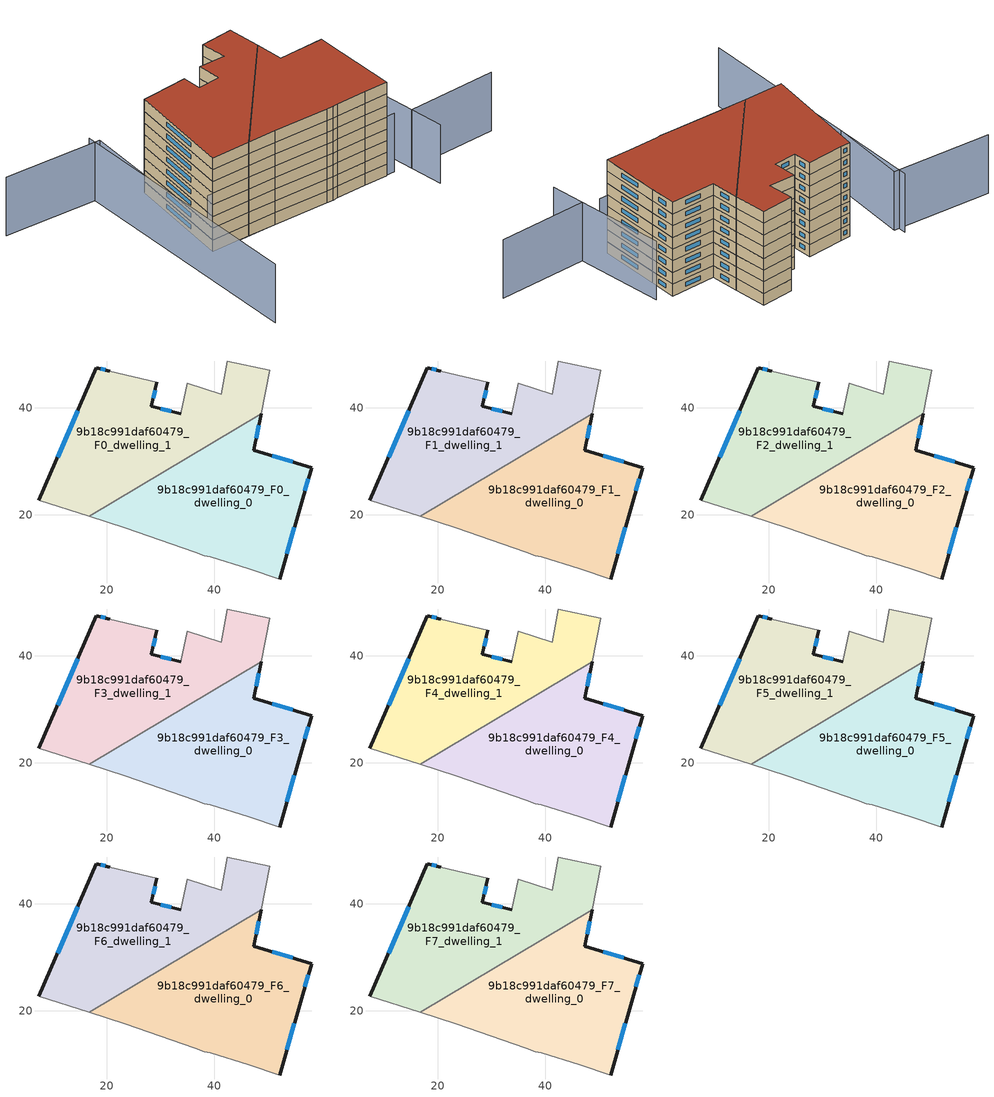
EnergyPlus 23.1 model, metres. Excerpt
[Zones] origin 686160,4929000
9b18c991daf60479_F0_dwelling_0
 floor ground (EU_floor_Construction): 48.77,38.91 47.39,32.1 58.2,28.82 56.32,22.41 52.24,8.04 46.52,9.99 39.29,12.16 38.14,12.42 36.5,13.01 23.36,17.61 16.68,19.75 z0
 wall outside (EU_wall_Construction): 52.24,8.04 56.32,22.41 58.2,28.82 47.39,32.1 48.77,38.91 z0:3
 wall adiabatic (EU_wall_Construction): 16.68,19.75 23.36,17.61 36.5,13.01 38.14,12.42 39.29,12.16 46.52,9.99 52.24,8.04 z0:3
 wall to 9b18c991daf60479_F0_dwelling_1 (EU_wall_Construction): 48.77,38.91 16.68,19.75 z0:3
 window (EU_Window_Construction): 47.84,34.32 48.32,36.7 / 54.69,29.89 50.91,31.04 / 56.93,24.5 57.59,26.74 / 53.57,12.72 54.99,17.74 z0.98:2.02
9b18c991daf60479_F0_dwelling_1
 floor ground (EU_floor_Construction): 50.41,46.96 48.77,38.91 16.68,19.75 7.31,22.75 18.04,47.49 20.51,46.86 29.32,44.77 28.28,40.28 33.82,38.92 35,44.6 41.33,42.55 42.48,48.74 z0
 wall outside (EU_wall_Construction): 20.51,46.86 18.04,47.49 7.31,22.75 / 33.82,38.92 28.28,40.28 29.32,44.77 z0:3
 wall adiabatic (EU_wall_Construction): 48.77,38.91 50.41,46.96 42.48,48.74 41.33,42.55 35,44.6 33.82,38.92 / 7.31,22.75 16.68,19.75 / 29.32,44.77 20.51,46.86 z0:3
 window (EU_Window_Construction): 14.55,39.45 10.8,30.8 / 19.71,47.07 18.85,47.29 / 28.62,41.74 28.98,43.31 / 32.02,39.37 30.08,39.84 z0.98:2.02
9b18c991daf60479_F1_dwelling_0
 floor to 9b18c991daf60479_F0_dwelling_0 (EU_floor_Construction): 48.77,38.91 47.39,32.1 58.2,28.82 56.32,22.41 52.24,8.04 46.52,9.99 39.29,12.16 38.14,12.42 36.5,13.01 23.36,17.61 16.68,19.75 z3
 wall outside (EU_wall_Construction): 52.24,8.04 56.32,22.41 58.2,28.82 47.39,32.1 48.77,38.91 z3:6
 wall adiabatic (EU_wall_Construction): 16.68,19.75 23.36,17.61 36.5,13.01 38.14,12.42 39.29,12.16 46.52,9.99 52.24,8.04 z3:6
 wall to 9b18c991daf60479_F1_dwelling_1 (EU_wall_Construction): 48.77,38.91 16.68,19.75 z3:6
 window (EU_Window_Construction): 47.84,34.32 48.32,36.7 / 54.69,29.89 50.91,31.04 / 56.93,24.5 57.59,26.74 / 53.57,12.72 54.99,17.74 z3.98:5.02
9b18c991daf60479_F1_dwelling_1
 floor to 9b18c991daf60479_F0_dwelling_1 (EU_floor_Construction): 50.41,46.96 48.77,38.91 16.68,19.75 7.31,22.75 18.04,47.49 20.51,46.86 29.32,44.77 28.28,40.28 33.82,38.92 35,44.6 41.33,42.55 42.48,48.74 z3
 wall outside (EU_wall_Construction): 20.51,46.86 18.04,47.49 7.31,22.75 / 33.82,38.92 28.28,40.28 29.32,44.77 z3:6
 wall adiabatic (EU_wall_Construction): 48.77,38.91 50.41,46.96 42.48,48.74 41.33,42.55 35,44.6 33.82,38.92 / 7.31,22.75 16.68,19.75 / 29.32,44.77 20.51,46.86 z3:6
 window (EU_Window_Construction): 14.55,39.45 10.8,30.8 / 19.71,47.07 18.85,47.29 / 28.62,41.74 28.98,43.31 / 32.02,39.37 30.08,39.84 z3.98:5.02
9b18c991daf60479_F2_dwelling_0
 floor to 9b18c991daf60479_F1_dwelling_0 (EU_floor_Construction): 48.77,38.91 47.39,32.1 58.2,28.82 56.32,22.41 52.24,8.04 46.52,9.99 39.29,12.16 38.14,12.42 36.5,13.01 23.36,17.61 16.68,19.75 z6
 wall outside (EU_wall_Construction): 52.24,8.04 56.32,22.41 58.2,28.82 47.39,32.1 48.77,38.91 z6:9
 wall adiabatic (EU_wall_Construction): 16.68,19.75 23.36,17.61 36.5,13.01 38.14,12.42 39.29,12.16 46.52,9.99 52.24,8.04 z6:9
 wall to 9b18c991daf60479_F2_dwelling_1 (EU_wall_Construction): 48.77,38.91 16.68,19.75 z6:9
 window (EU_Window_Construction): 47.84,34.32 48.32,36.7 / 54.69,29.89 50.91,31.04 / 56.93,24.5 57.59,26.74 / 53.57,12.72 54.99,17.74 z6.98:8.02
9b18c991daf60479_F2_dwelling_1
 floor to 9b18c991daf60479_F1_dwelling_1 (EU_floor_Construction): 50.41,46.96 48.77,38.91 16.68,19.75 7.31,22.75 18.04,47.49 20.51,46.86 29.32,44.77 28.28,40.28 33.82,38.92 35,44.6 41.33,42.55 42.48,48.74 z6
 wall outside (EU_wall_Construction): 20.51,46.86 18.04,47.49 7.31,22.75 / 33.82,38.92 28.28,40.28 29.32,44.77 z6:9
 wall adiabatic (EU_wall_Construction): 48.77,38.91 50.41,46.96 42.48,48.74 41.33,42.55 35,44.6 33.82,38.92 / 7.31,22.75 16.68,19.75 / 29.32,44.77 20.51,46.86 z6:9
 window (EU_Window_Construction): 14.55,39.45 10.8,30.8 / 19.71,47.07 18.85,47.29 / 28.62,41.74 28.98,43.31 / 32.02,39.37 30.08,39.84 z6.98:8.02
9b18c991daf60479_F3_dwelling_0
 floor to 9b18c991daf60479_F2_dwelling_0 (EU_floor_Construction): 48.77,38.91 47.39,32.1 58.2,28.82 56.32,22.41 52.24,8.04 46.52,9.99 39.29,12.16 38.14,12.42 36.5,13.01 23.36,17.61 16.68,19.75 z9
 wall outside (EU_wall_Construction): 52.24,8.04 56.32,22.41 58.2,28.82 47.39,32.1 48.77,38.91 z9:12
 wall adiabatic (EU_wall_Construction): 16.68,19.75 23.36,17.61 36.5,13.01 38.14,12.42 39.29,12.16 46.52,9.99 52.24,8.04 z9:12
 wall to 9b18c991daf60479_F3_dwelling_1 (EU_wall_Construction): 48.77,38.91 16.68,19.75 z9:12
 window (EU_Window_Construction): 47.84,34.32 48.32,36.7 / 54.69,29.89 50.91,31.04 / 56.93,24.5 57.59,26.74 / 53.57,12.72 54.99,17.74 z9.98:11.02
9b18c991daf60479_F3_dwelling_1
 floor to 9b18c991daf60479_F2_dwelling_1 (EU_floor_Construction): 50.41,46.96 48.77,38.91 16.68,19.75 7.31,22.75 18.04,47.49 20.51,46.86 29.32,44.77 28.28,40.28 33.82,38.92 35,44.6 41.33,42.55 42.48,48.74 z9
 wall outside (EU_wall_Construction): 20.51,46.86 18.04,47.49 7.31,22.75 / 33.82,38.92 28.28,40.28 29.32,44.77 z9:12
 wall adiabatic (EU_wall_Construction): 48.77,38.91 50.41,46.96 42.48,48.74 41.33,42.55 35,44.6 33.82,38.92 / 7.31,22.75 16.68,19.75 / 29.32,44.77 20.51,46.86 z9:12
 window (EU_Window_Construction): 14.55,39.45 10.8,30.8 / 19.71,47.07 18.85,47.29 / 28.62,41.74 28.98,43.31 / 32.02,39.37 30.08,39.84 z9.98:11.02
9b18c991daf60479_F4_dwelling_0
 floor to 9b18c991daf60479_F3_dwelling_0 (EU_floor_Construction): 48.77,38.91 47.39,32.1 58.2,28.82 56.32,22.41 52.24,8.04 46.52,9.99 39.29,12.16 38.14,12.42 36.5,13.01 23.36,17.61 16.68,19.75 z12
 wall outside (EU_wall_Construction): 52.24,8.04 56.32,22.41 58.2,28.82 47.39,32.1 48.77,38.91 z12:15
 wall adiabatic (EU_wall_Construction): 16.68,19.75 23.36,17.61 36.5,13.01 38.14,12.42 39.29,12.16 46.52,9.99 52.24,8.04 z12:15
 wall to 9b18c991daf60479_F4_dwelling_1 (EU_wall_Construction): 48.77,38.91 16.68,19.75 z12:15
 window (EU_Window_Construction): 47.84,34.32 48.32,36.7 / 54.69,29.89 50.91,31.04 / 56.93,24.5 57.59,26.74 / 53.57,12.72 54.99,17.74 z12.98:14.02
9b18c991daf60479_F4_dwelling_1
 floor to 9b18c991daf60479_F3_dwelling_1 (EU_floor_Construction): 50.41,46.96 48.77,38.91 16.68,19.75 7.31,22.75 18.04,47.49 20.51,46.86 29.32,44.77 28.28,40.28 33.82,38.92 35,44.6 41.33,42.55 42.48,48.74 z12
 wall outside (EU_wall_Construction): 20.51,46.86 18.04,47.49 7.31,22.75 / 33.82,38.92 28.28,40.28 29.32,44.77 z12:15
 wall adiabatic (EU_wall_Construction): 48.77,38.91 50.41,46.96 42.48,48.74 41.33,42.55 35,44.6 33.82,38.92 / 7.31,22.75 16.68,19.75 / 29.32,44.77 20.51,46.86 z12:15
 window (EU_Window_Construction): 14.55,39.45 10.8,30.8 / 19.71,47.07 18.85,47.29 / 28.62,41.74 28.98,43.31 / 32.02,39.37 30.08,39.84 z12.98:14.02
9b18c991daf60479_F5_dwelling_0
 floor to 9b18c991daf60479_F4_dwelling_0 (EU_floor_Construction): 48.77,38.91 47.39,32.1 58.2,28.82 56.32,22.41 52.24,8.04 46.52,9.99 39.29,12.16 38.14,12.42 36.5,13.01 23.36,17.61 16.68,19.75 z15
 wall outside (EU_wall_Construction): 52.24,8.04 56.32,22.41 58.2,28.82 47.39,32.1 48.77,38.91 z15:18
 wall adiabatic (EU_wall_Construction): 16.68,19.75 23.36,17.61 36.5,13.01 38.14,12.42 39.29,12.16 46.52,9.99 52.24,8.04 z15:18
 wall to 9b18c991daf60479_F5_dwelling_1 (EU_wall_Construction): 48.77,38.91 16.68,19.75 z15:18
 window (EU_Window_Construction): 47.84,34.32 48.32,36.7 / 54.69,29.89 50.91,31.04 / 56.93,24.5 57.59,26.74 / 53.57,12.72 54.99,17.74 z15.98:17.02
9b18c991daf60479_F5_dwelling_1
 floor to 9b18c991daf60479_F4_dwelling_1 (EU_floor_Construction): 50.41,46.96 48.77,38.91 16.68,19.75 7.31,22.75 18.04,47.49 20.51,46.86 29.32,44.77 28.28,40.28 33.82,38.92 35,44.6 41.33,42.55 42.48,48.74 z15
 wall outside (EU_wall_Construction): 20.51,46.86 18.04,47.49 7.31,22.75 / 33.82,38.92 28.28,40.28 29.32,44.77 z15:18
 wall adiabatic (EU_wall_Construction): 48.77,38.91 50.41,46.96 42.48,48.74 41.33,42.55 35,44.6 33.82,38.92 / 7.31,22.75 16.68,19.75 / 29.32,44.77 20.51,46.86 z15:18
 window (EU_Window_Construction): 14.55,39.45 10.8,30.8 / 19.71,47.07 18.85,47.29 / 28.62,41.74 28.98,43.31 / 32.02,39.37 30.08,39.84 z15.98:17.02
9b18c991daf60479_F6_dwelling_0
 floor to 9b18c991daf60479_F5_dwelling_0 (EU_floor_Construction): 48.77,38.91 47.39,32.1 58.2,28.82 56.32,22.41 52.24,8.04 46.52,9.99 39.29,12.16 38.14,12.42 36.5,13.01 23.36,17.61 16.68,19.75 z18
 wall outside (EU_wall_Construction): 52.24,8.04 56.32,22.41 58.2,28.82 47.39,32.1 48.77,38.91 z18:21
 wall adiabatic (EU_wall_Construction): 16.68,19.75 23.36,17.61 36.5,13.01 38.14,12.42 39.29,12.16 46.52,9.99 52.24,8.04 z18:21
 wall to 9b18c991daf60479_F6_dwelling_1 (EU_wall_Construction): 48.77,38.91 16.68,19.75 z18:21
 window (EU_Window_Construction): 47.84,34.32 48.32,36.7 / 54.69,29.89 50.91,31.04 / 56.93,24.5 57.59,26.74 / 53.57,12.72 54.99,17.74 z18.98:20.02
9b18c991daf60479_F6_dwelling_1
 floor to 9b18c991daf60479_F5_dwelling_1 (EU_floor_Construction): 50.41,46.96 48.77,38.91 16.68,19.75 7.31,22.75 18.04,47.49 20.51,46.86 29.32,44.77 28.28,40.28 33.82,38.92 35,44.6 41.33,42.55 42.48,48.74 z18
 wall outside (EU_wall_Construction): 20.51,46.86 18.04,47.49 7.31,22.75 / 33.82,38.92 28.28,40.28 29.32,44.77 z18:21
 wall adiabatic (EU_wall_Construction): 48.77,38.91 50.41,46.96 42.48,48.74 41.33,42.55 35,44.6 33.82,38.92 / 7.31,22.75 16.68,19.75 / 29.32,44.77 20.51,46.86 z18:21
 window (EU_Window_Construction): 14.55,39.45 10.8,30.8 / 19.71,47.07 18.85,47.29 / 28.62,41.74 28.98,43.31 / 32.02,39.37 30.08,39.84 z18.98:20.02
9b18c991daf60479_F7_dwelling_0
 floor to 9b18c991daf60479_F6_dwelling_0 (EU_floor_Construction): 48.77,38.91 47.39,32.1 58.2,28.82 56.32,22.41 52.24,8.04 46.52,9.99 39.29,12.16 38.14,12.42 36.5,13.01 23.36,17.61 16.68,19.75 z21
 wall outside (EU_wall_Construction): 52.24,8.04 56.32,22.41 58.2,28.82 47.39,32.1 48.77,38.91 z21:24
 wall adiabatic (EU_wall_Construction): 16.68,19.75 23.36,17.61 36.5,13.01 38.14,12.42 39.29,12.16 46.52,9.99 52.24,8.04 z21:24
 wall to 9b18c991daf60479_F7_dwelling_1 (EU_wall_Construction): 48.77,38.91 16.68,19.75 z21:24
 window (EU_Window_Construction): 47.84,34.32 48.32,36.7 / 54.69,29.89 50.91,31.04 / 56.93,24.5 57.59,26.74 / 53.57,12.72 54.99,17.74 z21.98:23.02
 roof outside (EU_roof_Construction): 52.24,8.04 56.32,22.41 58.2,28.82 47.39,32.1 48.77,38.91 16.68,19.75 23.36,17.61 36.5,13.01 38.14,12.42 39.29,12.16 46.52,9.99 z24
9b18c991daf60479_F7_dwelling_1
 floor to 9b18c991daf60479_F6_dwelling_1 (EU_floor_Construction): 50.41,46.96 48.77,38.91 16.68,19.75 7.31,22.75 18.04,47.49 20.51,46.86 29.32,44.77 28.28,40.28 33.82,38.92 35,44.6 41.33,42.55 42.48,48.74 z21
 wall outside (EU_wall_Construction): 20.51,46.86 18.04,47.49 7.31,22.75 / 33.82,38.92 28.28,40.28 29.32,44.77 z21:24
 wall adiabatic (EU_wall_Construction): 48.77,38.91 50.41,46.96 42.48,48.74 41.33,42.55 35,44.6 33.82,38.92 / 7.31,22.75 16.68,19.75 / 29.32,44.77 20.51,46.86 z21:24
 window (EU_Window_Construction): 14.55,39.45 10.8,30.8 / 19.71,47.07 18.85,47.29 / 28.62,41.74 28.98,43.31 / 32.02,39.37 30.08,39.84 z21.98:23.02
 roof outside (EU_roof_Construction): 48.77,38.91 50.41,46.96 42.48,48.74 41.33,42.55 35,44.6 33.82,38.92 28.28,40.28 29.32,44.77 20.51,46.86 18.04,47.49 7.31,22.75 16.68,19.75 z24
shading: 56.11,-3.07 61.29,26.7 / 57.56,5.19 78.91,-0.85 / 6,23.18 54.42,7.64 / -12.1,62.87 10.87,54.2 / 10.87,54.2 3.92,35.81 / 10.25,56.46 -8.1,-3.45 z0:15
[Building]
EU S2 Campaign: North Axis=0; Terrain=City; Solar Distribution=FullExterior
[Site:Location]
Bologna: Latitude=44.5; Longitude=11.25; Time Zone=1; Elevation=37
[SizingPeriod:WeatherFileDays]
AnnualSizingPeriod: Begin Month=1; Begin Day of Month=1; End Month=12; End Day of Month=31; Day of Week for Start Day=Monday; Use Weather File Daylight Saving Period=No; Use Weather File Rain and Snow Indicators=No
[MATERIAL]
EU_InternalMass_Material: Roughness=MediumRough; Thickness=0.1; Conductivity=1; Density=1800; Specific Heat=900; Thermal Absorptance=0.9; Solar Absorptance=0.7; Visible Absorptance=0.7
[MATERIAL:NOMASS] Roughness=MediumRough; Thermal Absorptance=0.9; Solar Absorptance=0.7; Visible Absorptance=0.7
Name | Thermal Resistance
EU_wall_NoMass | 0.905828
EU_roof_NoMass | 0.37593
EU_floor_NoMass | 0.67114
[WINDOWMATERIAL:SIMPLEGLAZINGSYSTEM]
EU_Window_SimpleGlazing: UFactor=4.52486; Solar Heat Gain Coefficient=0.85; Visible Transmittance=0.85
[CONSTRUCTION]
EU_wall_Construction: EU_wall_NoMass
EU_roof_Construction: EU_roof_NoMass
EU_floor_Construction: EU_floor_NoMass
EU_InternalMass_Construction: EU_InternalMass_Material
EU_Window_Construction: EU_Window_SimpleGlazing
[ZONE] Type=1; Multiplier=1; Ceiling Height=autocalculate; Floor Area=autocalculate; Part of Total Floor Area=Yes
Name | Volume
9b18c991daf60479_F0_dwelling_0 | 1855.9
9b18c991daf60479_F1_dwelling_0; 9b18c991daf60479_F2_dwelling_0; 9b18c991daf60479_F3_dwelling_0; 9b18c991daf60479_F4_dwelling_0; 9b18c991daf60479_F5_dwelling_0; 9b18c991daf60479_F6_dwelling_0; 9b18c991daf60479_F7_dwelling_0 | 1855.89
9b18c991daf60479_F0_dwelling_1; 9b18c991daf60479_F1_dwelling_1; 9b18c991daf60479_F2_dwelling_1; 9b18c991daf60479_F3_dwelling_1; 9b18c991daf60479_F4_dwelling_1; 9b18c991daf60479_F5_dwelling_1; 9b18c991daf60479_F6_dwelling_1; 9b18c991daf60479_F7_dwelling_1 | 1855.87
[INTERNALMASS] Construction=EU_InternalMass_Construction
Name | Zone or ZoneList | Surface Area
9b18c991daf60479_F0_dwelling_0_EU_InternalMass | 9b18c991daf60479_F0_dwelling_0 | 618.632
9b18c991daf60479_F0_dwelling_1_EU_InternalMass | 9b18c991daf60479_F0_dwelling_1 | 618.624
9b18c991daf60479_F1_dwelling_0_EU_InternalMass | 9b18c991daf60479_F1_dwelling_0 | 618.632
9b18c991daf60479_F1_dwelling_1_EU_InternalMass | 9b18c991daf60479_F1_dwelling_1 | 618.624
9b18c991daf60479_F2_dwelling_0_EU_InternalMass | 9b18c991daf60479_F2_dwelling_0 | 618.632
9b18c991daf60479_F2_dwelling_1_EU_InternalMass | 9b18c991daf60479_F2_dwelling_1 | 618.624
9b18c991daf60479_F3_dwelling_0_EU_InternalMass | 9b18c991daf60479_F3_dwelling_0 | 618.632
9b18c991daf60479_F3_dwelling_1_EU_InternalMass | 9b18c991daf60479_F3_dwelling_1 | 618.624
9b18c991daf60479_F4_dwelling_0_EU_InternalMass | 9b18c991daf60479_F4_dwelling_0 | 618.632
9b18c991daf60479_F4_dwelling_1_EU_InternalMass | 9b18c991daf60479_F4_dwelling_1 | 618.624
9b18c991daf60479_F5_dwelling_0_EU_InternalMass | 9b18c991daf60479_F5_dwelling_0 | 618.632
9b18c991daf60479_F5_dwelling_1_EU_InternalMass | 9b18c991daf60479_F5_dwelling_1 | 618.624
9b18c991daf60479_F6_dwelling_0_EU_InternalMass | 9b18c991daf60479_F6_dwelling_0 | 618.632
9b18c991daf60479_F6_dwelling_1_EU_InternalMass | 9b18c991daf60479_F6_dwelling_1 | 618.624
9b18c991daf60479_F7_dwelling_0_EU_InternalMass | 9b18c991daf60479_F7_dwelling_0 | 618.632
9b18c991daf60479_F7_dwelling_1_EU_InternalMass | 9b18c991daf60479_F7_dwelling_1 | 618.624
[OTHEREQUIPMENT] Fuel Type=Electricity; Design Level Calculation Method=Watts/Area; Power per Zone Floor Area=1; Fraction Latent=0; Fraction Radiant=0; Fraction Lost=0; Carbon Dioxide Generation Rate=0; EndUse Subcategory=EU_Step8_InternalGains
Name | Zone or ZoneList or Space or SpaceList | Schedule
EU_Step8_InternalGain_9b18c991daf60479_F0_dwelling_0_f000 | 9b18c991daf60479_F0_dwelling_0 | EU_Step8_GainSchedule_9b18c991daf60479_F0_dwelling_0_f000
EU_Step8_InternalGain_9b18c991daf60479_F0_dwelling_1_f000 | 9b18c991daf60479_F0_dwelling_1 | EU_Step8_GainSchedule_9b18c991daf60479_F0_dwelling_1_f000
EU_Step8_InternalGain_9b18c991daf60479_F1_dwelling_0_f000 | 9b18c991daf60479_F1_dwelling_0 | EU_Step8_GainSchedule_9b18c991daf60479_F1_dwelling_0_f000
EU_Step8_InternalGain_9b18c991daf60479_F1_dwelling_1_f000 | 9b18c991daf60479_F1_dwelling_1 | EU_Step8_GainSchedule_9b18c991daf60479_F1_dwelling_1_f000
EU_Step8_InternalGain_9b18c991daf60479_F2_dwelling_0_f000 | 9b18c991daf60479_F2_dwelling_0 | EU_Step8_GainSchedule_9b18c991daf60479_F2_dwelling_0_f000
EU_Step8_InternalGain_9b18c991daf60479_F2_dwelling_1_f000 | 9b18c991daf60479_F2_dwelling_1 | EU_Step8_GainSchedule_9b18c991daf60479_F2_dwelling_1_f000
EU_Step8_InternalGain_9b18c991daf60479_F3_dwelling_0_f000 | 9b18c991daf60479_F3_dwelling_0 | EU_Step8_GainSchedule_9b18c991daf60479_F3_dwelling_0_f000
EU_Step8_InternalGain_9b18c991daf60479_F3_dwelling_1_f000 | 9b18c991daf60479_F3_dwelling_1 | EU_Step8_GainSchedule_9b18c991daf60479_F3_dwelling_1_f000
EU_Step8_InternalGain_9b18c991daf60479_F4_dwelling_0_f000 | 9b18c991daf60479_F4_dwelling_0 | EU_Step8_GainSchedule_9b18c991daf60479_F4_dwelling_0_f000
EU_Step8_InternalGain_9b18c991daf60479_F4_dwelling_1_f000 | 9b18c991daf60479_F4_dwelling_1 | EU_Step8_GainSchedule_9b18c991daf60479_F4_dwelling_1_f000
EU_Step8_InternalGain_9b18c991daf60479_F5_dwelling_0_f000 | 9b18c991daf60479_F5_dwelling_0 | EU_Step8_GainSchedule_9b18c991daf60479_F5_dwelling_0_f000
EU_Step8_InternalGain_9b18c991daf60479_F5_dwelling_1_f000 | 9b18c991daf60479_F5_dwelling_1 | EU_Step8_GainSchedule_9b18c991daf60479_F5_dwelling_1_f000
EU_Step8_InternalGain_9b18c991daf60479_F6_dwelling_0_f000 | 9b18c991daf60479_F6_dwelling_0 | EU_Step8_GainSchedule_9b18c991daf60479_F6_dwelling_0_f000
EU_Step8_InternalGain_9b18c991daf60479_F6_dwelling_1_f000 | 9b18c991daf60479_F6_dwelling_1 | EU_Step8_GainSchedule_9b18c991daf60479_F6_dwelling_1_f000
EU_Step8_InternalGain_9b18c991daf60479_F7_dwelling_0_f000 | 9b18c991daf60479_F7_dwelling_0 | EU_Step8_GainSchedule_9b18c991daf60479_F7_dwelling_0_f000
EU_Step8_InternalGain_9b18c991daf60479_F7_dwelling_1_f000 | 9b18c991daf60479_F7_dwelling_1 | EU_Step8_GainSchedule_9b18c991daf60479_F7_dwelling_1_f000
[ZONEVENTILATION:DESIGNFLOWRATE] Schedule=EU_AlwaysOn; Design Flow Rate Calculation Method=AirChanges/Hour; Air Changes per Hour=0.73129; Ventilation Type=Natural; Fan Pressure Rise=0; Fan Total Efficiency=1; Constant Term Coefficient=1; Temperature Term Coefficient=0; Velocity Term Coefficient=0; Velocity Squared Term Coefficient=0; Minimum Indoor Temperature=-100; Maximum Indoor Temperature=100; Delta Temperature=-100; Minimum Outdoor Temperature=-100; Maximum Outdoor Temperature=100; Maximum Wind Speed=40
Name | Zone or ZoneList or Space or SpaceList
EU_ConstantAir_9b18c991daf60479_F0_dwelling_0 | 9b18c991daf60479_F0_dwelling_0
EU_ConstantAir_9b18c991daf60479_F0_dwelling_1 | 9b18c991daf60479_F0_dwelling_1
EU_ConstantAir_9b18c991daf60479_F1_dwelling_0 | 9b18c991daf60479_F1_dwelling_0
EU_ConstantAir_9b18c991daf60479_F1_dwelling_1 | 9b18c991daf60479_F1_dwelling_1
EU_ConstantAir_9b18c991daf60479_F2_dwelling_0 | 9b18c991daf60479_F2_dwelling_0
EU_ConstantAir_9b18c991daf60479_F2_dwelling_1 | 9b18c991daf60479_F2_dwelling_1
EU_ConstantAir_9b18c991daf60479_F3_dwelling_0 | 9b18c991daf60479_F3_dwelling_0
EU_ConstantAir_9b18c991daf60479_F3_dwelling_1 | 9b18c991daf60479_F3_dwelling_1
EU_ConstantAir_9b18c991daf60479_F4_dwelling_0 | 9b18c991daf60479_F4_dwelling_0
EU_ConstantAir_9b18c991daf60479_F4_dwelling_1 | 9b18c991daf60479_F4_dwelling_1
EU_ConstantAir_9b18c991daf60479_F5_dwelling_0 | 9b18c991daf60479_F5_dwelling_0
EU_ConstantAir_9b18c991daf60479_F5_dwelling_1 | 9b18c991daf60479_F5_dwelling_1
EU_ConstantAir_9b18c991daf60479_F6_dwelling_0 | 9b18c991daf60479_F6_dwelling_0
EU_ConstantAir_9b18c991daf60479_F6_dwelling_1 | 9b18c991daf60479_F6_dwelling_1
EU_ConstantAir_9b18c991daf60479_F7_dwelling_0 | 9b18c991daf60479_F7_dwelling_0
EU_ConstantAir_9b18c991daf60479_F7_dwelling_1 | 9b18c991daf60479_F7_dwelling_1
[HVACTEMPLATE:THERMOSTAT] Constant Heating Setpoint=20; Constant Cooling Setpoint=50
EU_HeatOnly_9b18c991daf60479_F0_dwelling_0; EU_HeatOnly_9b18c991daf60479_F0_dwelling_1; EU_HeatOnly_9b18c991daf60479_F1_dwelling_0; EU_HeatOnly_9b18c991daf60479_F1_dwelling_1; EU_HeatOnly_9b18c991daf60479_F2_dwelling_0; EU_HeatOnly_9b18c991daf60479_F2_dwelling_1; EU_HeatOnly_9b18c991daf60479_F3_dwelling_0; EU_HeatOnly_9b18c991daf60479_F3_dwelling_1; EU_HeatOnly_9b18c991daf60479_F4_dwelling_0; EU_HeatOnly_9b18c991daf60479_F4_dwelling_1; EU_HeatOnly_9b18c991daf60479_F5_dwelling_0; EU_HeatOnly_9b18c991daf60479_F5_dwelling_1; EU_HeatOnly_9b18c991daf60479_F6_dwelling_0; EU_HeatOnly_9b18c991daf60479_F6_dwelling_1; EU_HeatOnly_9b18c991daf60479_F7_dwelling_0; EU_HeatOnly_9b18c991daf60479_F7_dwelling_1
[HVACTEMPLATE:ZONE:IDEALLOADSAIRSYSTEM] System Availability Schedule=EU_AlwaysOn; Maximum Heating Supply Air Temperature=50; Minimum Cooling Supply Air Temperature=13; Maximum Heating Supply Air Humidity Ratio=0.0156; Minimum Cooling Supply Air Humidity Ratio=0.0077; Heating Limit=NoLimit; Cooling Limit=NoLimit; Heating Availability Schedule=EU_AlwaysOn; Cooling Availability Schedule=EU_CoolingOff; Dehumidification Control Type=ConstantSensibleHeatRatio; Cooling Sensible Heat Ratio=0.7; Dehumidification Setpoint=60; Humidification Control Type=None; Humidification Setpoint=30; Outdoor Air Method=None; Outdoor Air Flow Rate per Person=0.00944; Outdoor Air Flow Rate per Zone Floor Area=0; Outdoor Air Flow Rate per Zone=0; Demand Controlled Ventilation Type=None; Outdoor Air Economizer Type=NoEconomizer; Heat Recovery Type=None; Sensible Heat Recovery Effectiveness=0.7; Latent Heat Recovery Effectiveness=0.65
Name | Template Thermostat
9b18c991daf60479_F0_dwelling_0 | EU_HeatOnly_9b18c991daf60479_F0_dwelling_0
9b18c991daf60479_F0_dwelling_1 | EU_HeatOnly_9b18c991daf60479_F0_dwelling_1
9b18c991daf60479_F1_dwelling_0 | EU_HeatOnly_9b18c991daf60479_F1_dwelling_0
9b18c991daf60479_F1_dwelling_1 | EU_HeatOnly_9b18c991daf60479_F1_dwelling_1
9b18c991daf60479_F2_dwelling_0 | EU_HeatOnly_9b18c991daf60479_F2_dwelling_0
9b18c991daf60479_F2_dwelling_1 | EU_HeatOnly_9b18c991daf60479_F2_dwelling_1
9b18c991daf60479_F3_dwelling_0 | EU_HeatOnly_9b18c991daf60479_F3_dwelling_0
9b18c991daf60479_F3_dwelling_1 | EU_HeatOnly_9b18c991daf60479_F3_dwelling_1
9b18c991daf60479_F4_dwelling_0 | EU_HeatOnly_9b18c991daf60479_F4_dwelling_0
9b18c991daf60479_F4_dwelling_1 | EU_HeatOnly_9b18c991daf60479_F4_dwelling_1
9b18c991daf60479_F5_dwelling_0 | EU_HeatOnly_9b18c991daf60479_F5_dwelling_0
9b18c991daf60479_F5_dwelling_1 | EU_HeatOnly_9b18c991daf60479_F5_dwelling_1
9b18c991daf60479_F6_dwelling_0 | EU_HeatOnly_9b18c991daf60479_F6_dwelling_0
9b18c991daf60479_F6_dwelling_1 | EU_HeatOnly_9b18c991daf60479_F6_dwelling_1
9b18c991daf60479_F7_dwelling_0 | EU_HeatOnly_9b18c991daf60479_F7_dwelling_0
9b18c991daf60479_F7_dwelling_1 | EU_HeatOnly_9b18c991daf60479_F7_dwelling_1
[SIZING:ZONE] Zone Cooling Design Supply Air Temperature Input Method=SupplyAirTemperature; Zone Cooling Design Supply Air Temperature=13; Zone Heating Design Supply Air Temperature Input Method=SupplyAirTemperature; Zone Heating Design Supply Air Temperature=50; Zone Cooling Design Supply Air Humidity Ratio=0.008; Zone Heating Design Supply Air Humidity Ratio=0.008; Cooling Design Air Flow Method=DesignDay; Cooling Design Air Flow Rate=0; Cooling Minimum Air Flow per Zone Floor Area=0.000762; Cooling Minimum Air Flow=0; Cooling Minimum Air Flow Fraction=0.2; Heating Design Air Flow Method=DesignDay; Heating Design Air Flow Rate=0; Heating Maximum Air Flow per Zone Floor Area=0.002032; Heating Maximum Air Flow=0.141576; Heating Maximum Air Flow Fraction=0.3; Account for Dedicated Outdoor Air System=No; Dedicated Outdoor Air System Control Strategy=NeutralSupplyAir; Dedicated Outdoor Air Low Setpoint Temperature for Design=autosize; Dedicated Outdoor Air High Setpoint Temperature for Design=autosize; Zone Load Sizing Method=Sensible Load Only No Latent Load; Zone Latent Cooling Design Supply Air Humidity Ratio Input Method=HumidityRatioDifference; Zone Cooling Design Supply Air Humidity Ratio Difference=0.005; Zone Latent Heating Design Supply Air Humidity Ratio Input Method=HumidityRatioDifference; Zone Humidification Design Supply Air Humidity Ratio Difference=0.005
9b18c991daf60479_F0_dwelling_0; 9b18c991daf60479_F0_dwelling_1; 9b18c991daf60479_F1_dwelling_0; 9b18c991daf60479_F1_dwelling_1; 9b18c991daf60479_F2_dwelling_0; 9b18c991daf60479_F2_dwelling_1; 9b18c991daf60479_F3_dwelling_0; 9b18c991daf60479_F3_dwelling_1; 9b18c991daf60479_F4_dwelling_0; 9b18c991daf60479_F4_dwelling_1; 9b18c991daf60479_F5_dwelling_0; 9b18c991daf60479_F5_dwelling_1; 9b18c991daf60479_F6_dwelling_0; 9b18c991daf60479_F6_dwelling_1; 9b18c991daf60479_F7_dwelling_0; 9b18c991daf60479_F7_dwelling_1
[SCHEDULE:CONSTANT]
Name | Hourly Value
EU_AlwaysOn | 1
EU_CoolingOff | 0
[SCHEDULE:FILE] Column Number=1; Rows to Skip at Top=0; Number of Hours of Data=8760; Column Separator=Comma; Interpolate to Timestep=No; Minutes per Item=60; Adjust Schedule for Daylight Savings=Yes
Name | File
EU_Step8_GainSchedule_9b18c991daf60479_F0_dwelling_0_f000 | ../../schedules/9b18c991daf60479/9b18c991daf60479_F0_dwelling_0_f000_gain.csv
EU_Step8_GainSchedule_9b18c991daf60479_F0_dwelling_1_f000 | ../../schedules/9b18c991daf60479/9b18c991daf60479_F0_dwelling_1_f000_gain.csv
EU_Step8_GainSchedule_9b18c991daf60479_F1_dwelling_0_f000 | ../../schedules/9b18c991daf60479/9b18c991daf60479_F1_dwelling_0_f000_gain.csv
EU_Step8_GainSchedule_9b18c991daf60479_F1_dwelling_1_f000 | ../../schedules/9b18c991daf60479/9b18c991daf60479_F1_dwelling_1_f000_gain.csv
EU_Step8_GainSchedule_9b18c991daf60479_F2_dwelling_0_f000 | ../../schedules/9b18c991daf60479/9b18c991daf60479_F2_dwelling_0_f000_gain.csv
EU_Step8_GainSchedule_9b18c991daf60479_F2_dwelling_1_f000 | ../../schedules/9b18c991daf60479/9b18c991daf60479_F2_dwelling_1_f000_gain.csv
EU_Step8_GainSchedule_9b18c991daf60479_F3_dwelling_0_f000 | ../../schedules/9b18c991daf60479/9b18c991daf60479_F3_dwelling_0_f000_gain.csv
EU_Step8_GainSchedule_9b18c991daf60479_F3_dwelling_1_f000 | ../../schedules/9b18c991daf60479/9b18c991daf60479_F3_dwelling_1_f000_gain.csv
EU_Step8_GainSchedule_9b18c991daf60479_F4_dwelling_0_f000 | ../../schedules/9b18c991daf60479/9b18c991daf60479_F4_dwelling_0_f000_gain.csv
EU_Step8_GainSchedule_9b18c991daf60479_F4_dwelling_1_f000 | ../../schedules/9b18c991daf60479/9b18c991daf60479_F4_dwelling_1_f000_gain.csv
EU_Step8_GainSchedule_9b18c991daf60479_F5_dwelling_0_f000 | ../../schedules/9b18c991daf60479/9b18c991daf60479_F5_dwelling_0_f000_gain.csv
EU_Step8_GainSchedule_9b18c991daf60479_F5_dwelling_1_f000 | ../../schedules/9b18c991daf60479/9b18c991daf60479_F5_dwelling_1_f000_gain.csv
EU_Step8_GainSchedule_9b18c991daf60479_F6_dwelling_0_f000 | ../../schedules/9b18c991daf60479/9b18c991daf60479_F6_dwelling_0_f000_gain.csv
EU_Step8_GainSchedule_9b18c991daf60479_F6_dwelling_1_f000 | ../../schedules/9b18c991daf60479/9b18c991daf60479_F6_dwelling_1_f000_gain.csv
EU_Step8_GainSchedule_9b18c991daf60479_F7_dwelling_0_f000 | ../../schedules/9b18c991daf60479/9b18c991daf60479_F7_dwelling_0_f000_gain.csv
EU_Step8_GainSchedule_9b18c991daf60479_F7_dwelling_1_f000 | ../../schedules/9b18c991daf60479/9b18c991daf60479_F7_dwelling_1_f000_gain.csv
